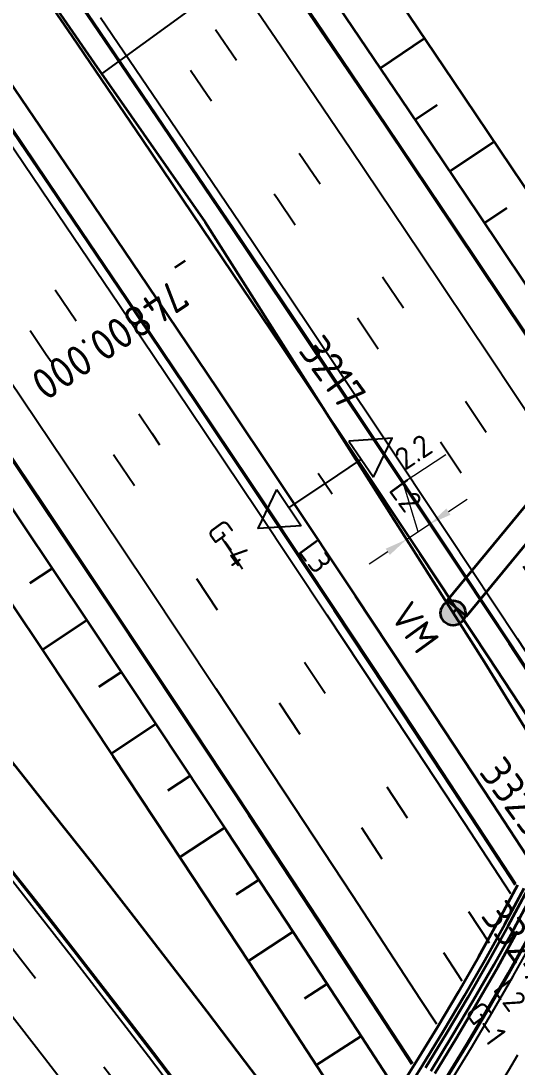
# Model space of a CAD drawing. Header units: metres. Extents: x 134219 to 139080, y 438661 to 444352.
# Drawn here: x 135585.9 to 135625.7, y 442840.6 to 442924.6 of the extents above; entities that cross this region are included whole.
import ezdxf

# ---------------------------------------------------------------- set-up
doc = ezdxf.new("R2010")
doc.units = ezdxf.units.M
doc.linetypes.add('13strp', pattern=[4, 1, -3])
doc.linetypes.add('39strp', pattern=[12, 3, -9])
doc.layers.get('DEFPOINTS').update_dxf_attribs({"color": 193})
for name, color, linetype, lineweight in [('N-WE-KL-ET_LS_HULPSTUK_MOF-G', 10, 'Continuous', 35), ('N-WE-KL-ET_LS_OV_ARMATUUR-S', 7, 'Continuous', 25), ('N-WE-KL-ET_LS_OV_ARMATUUR-T18', 1, 'Continuous', 25), ('N-WE-KL-ET_LS_OV_KABEL-G', 10, 'KL-LS-OV-N', 35), ('N-WE-KL-ET_LS_OV_KABEL-M', 7, 'Continuous', 18), ('N-WE-KL-ET_LS_OV_KABEL-T25', 7, 'Continuous', 25), ('N-WE-KL-ET_LS_OV_MANTELBUIS-G', 10, 'Continuous', 35), ('Utd-geleiderail-nw', 8, 'glm a2ee v014$0$f2m40080', 35), ('Utd-ondergr-nw', 8, '13strp', 35)]:
    doc.layers.add(name, color=color, linetype=linetype, lineweight=lineweight)
doc.layers.add('N-WE-KL-ET_LS_OV_ARMATUUR-T25', color=2, linetype='Continuous')
doc.layers.add('Utd-weg-nw', color=8, linetype='Continuous')
doc.styles.add('alm a2ee v011$0$rtw_iso', font='NLCS-ISO.ttf')
doc.styles.add('ISO18', font='NLCS-ISO.ttf')
doc.styles.add('ISO25', font='NLCS-ISO.ttf')
doc.styles.add('NLCS-ISO', font='NLCS-ISO.ttf')
doc.styles.add('NLCS_18', font='NLCS-ISO.ttf', dxfattribs={"height": 1.8})
doc.linetypes.add('glm a2ee v014$0$f2m40080', pattern='A,2,-1,[160,RTW.shx,S=0.5,R=0,X=0,Y=0],-1', length=4)
doc.linetypes.add('KL-LS-OV-N', pattern='A,4,-1,[103,NLCS.SHX,S=0.75,R=0,X=0,Y=0],-1,4,-1.5,["0V",Standard,S=1,R=0,X=0,Y=-0.5],-3', length=14.5)
doc.dimstyles.new('NLCS_t18_pijl_Dimension_l3_h1', dxfattribs={"dimtxt": 1.8, "dimasz": 1.8, "dimexe": 2, "dimexo": 2, "dimgap": 0.7, "dimtad": 1, "dimdec": 1, "dimzin": 0, "dimdsep": 46, "dimtxsty": 'NLCS_18', "dimcen": 2.5, "dimdle": 2, "dimclrd": 256, "dimclre": 256, "dimclrt": 256, "dimadec": 1, "dimazin": 0, "dimtfac": 1, "dimtdec": 1, "dimtofl": 0, "dimtmove": 1, "dimatfit": 0, "dimfxl": 0, "dimtolj": 1, "dimtzin": 0, "dimlwd": 18, "dimlwe": 18, "dimarcsym": 0})

# ---------------------------------------------------------------- blocks, each defined once
blk = doc.blocks.new('SKL-ET_OV_ARMATUUR_SPECIAAL_1x70W-SO (1)')
blk.add_hatch(color=256).paths.add_polyline_path([(-2.5, -2), (2.5, -2), (0, 0)])
for p, q in [((-2.5, 0), (-2.5, -2)), ((2.5, 0), (-2.5, 0)), ((-2.5, -2), (0, 0)), ((0, 0), (2.5, -2)), ((2.5, -2), (2.5, 0)), ((-2.5, -2), (2.5, -2))]:
    blk.add_line(p, q)
at = {"layer": 'N-WE-KL-ET_LS_OV_ARMATUUR-T18', "style": 'NLCS-ISO', "flags": 1}
for tag, p in [('TYPE_ARMATUUR', (0, -8.681)), ('VERMOGEN_LAMP', (0, -12.465)), ('SPIEGELSTAND', (0, -16.25)), ('POSITIE_ARMATUUR', (0, -20.034)), ('KABELAANSLUITNG', (0, -23.819)), ('VOEDINGSPUNT', (0, -31.388))]:
    blk.add_attdef(tag, p, '', height=1.8, dxfattribs=at)
at = {"layer": 'N-WE-KL-ET_LS_OV_ARMATUUR-T18', "style": 'NLCS-ISO'}
for tag, p in [('FASE-AANSLUITING', (0, -27.603)), ('GROEPSNUMMER', (0, -35.172))]:
    blk.add_attdef(tag, p, '', height=1.8, dxfattribs=at)
at = {"layer": 'N-WE-KL-ET_LS_OV_ARMATUUR-T25', "style": 'NLCS-ISO'}
for tag, p, height in [('MASTNUMMER', (0, 6.36), 2.5), ('TYPE_SYMBOOL', (0, 2.575), 2.25)]:
    blk.add_attdef(tag, p, '', height=height, dxfattribs=at)
blk = doc.blocks.new('SKL-ET_OV_ARMATUUR_HD_NATRIUM_2x250W-SO (1)')
for points in [[(-3.493, -1.757), (-6.493, 0), (-3.493, 1.757)], [(-3.493, 1.757), (-3.493, -1.757)], [(3.493, -1.757), (6.493, 0), (3.493, 1.757)], [(3.493, 1.757), (3.493, -1.757)], [(0, 1), (0, -1)], [(-3.493, 0), (0, 0)], [(3.493, 0), (0, 0)]]:
    blk.add_lwpolyline(points)
at = {"layer": 'N-WE-KL-ET_LS_OV_ARMATUUR-T18', "style": 'NLCS-ISO', "flags": 1}
for tag, p in [('TYPE_ARMATUUR', (3.075, -6.821)), ('VERMOGEN_LAMP', (3.075, -10.606)), ('SPIEGELSTAND', (3.075, -14.39)), ('HOOGTE_LICHTMAST', (3.075, -18.175)), ('UITLEGGERHOEK', (3.075, -21.959)), ('TYPE_LICHTMAST', (3.075, -25.744)), ('BOTSVRIENDELIJK', (3.075, -29.528)), ('POSITIE_LICHTMAST', (3.075, -33.313)), ('KABELAANSLUITNG', (3.075, -37.097)), ('VOEDINGSPUNT', (3.075, -48.451))]:
    blk.add_attdef(tag, p, '', height=1.8, dxfattribs=at)
at = {"layer": 'N-WE-KL-ET_LS_OV_ARMATUUR-T18', "style": 'NLCS-ISO'}
for tag, p in [('FASE-AANSLUITING_1', (3.075, -40.882)), ('FASE-AANSLUITING_2', (3.075, -44.666)), ('GROEPSNUMMER', (3.075, -52.235))]:
    blk.add_attdef(tag, p, '', height=1.8, dxfattribs=at)
at = {"layer": 'N-WE-KL-ET_LS_OV_ARMATUUR-T25', "style": 'NLCS-ISO'}
for tag, p in [('MASTNUMMER', (3.075, 7.391)), ('TYPE_SYMBOOL', (3.075, 3.606))]:
    blk.add_attdef(tag, p, '', height=2.5, dxfattribs=at)
blk = doc.blocks.new('SKL-ET_OV_ARMATUUR_HD_NATRIUM_1x250W-SO (3)')
for p, q in [((6.493, 0), (3.493, 1.757)), ((3.493, -1.757), (6.493, 0))]:
    blk.add_line(p, q)
for points in [[(3.493, 1.757), (3.493, -1.757)], [(0, 1), (0, -1)], [(3.493, 0), (0, 0)]]:
    blk.add_lwpolyline(points)
at = {"layer": 'N-WE-KL-ET_LS_OV_ARMATUUR-T18', "style": 'ISO18', "flags": 1}
for tag, p in [('TYPE_ARMATUUR', (3.075, -6.821)), ('VERMOGEN_LAMP', (3.075, -10.606)), ('SPIEGELSTAND', (3.075, -14.39)), ('HOOGTE_LICHTMAST', (3.075, -18.175)), ('UITLEGGERHOEK', (3.075, -21.959)), ('TYPE_LICHTMAST', (3.075, -25.744)), ('BOTSVRIENDELIJK', (3.075, -29.528)), ('POSITIE_LICHTMAST', (3.075, -33.313)), ('KABELAANSLUITNG', (3.075, -37.097)), ('VOEDINGSPUNT', (3.075, -44.666))]:
    blk.add_attdef(tag, p, '', height=1.8, dxfattribs=at)
at = {"layer": 'N-WE-KL-ET_LS_OV_ARMATUUR-T18', "style": 'ISO18'}
for tag, p in [('FASE-AANSLUITING_1', (3.075, -40.882)), ('GROEPSNUMMER', (3.075, -48.451))]:
    blk.add_attdef(tag, p, '', height=1.8, dxfattribs=at)
at = {"layer": 'N-WE-KL-ET_LS_OV_ARMATUUR-T25', "style": 'ISO25'}
for tag, p in [('MASTNUMMER', (3.075, 7.391)), ('TYPE_SYMBOOL', (3.075, 3.606))]:
    blk.add_attdef(tag, p, '', height=2.5, dxfattribs=at)
blk = doc.blocks.new('SKL-ET_HULP_MOF_VERBINDINGSMOF-SO')
at = {"ltscale": 10}
h = blk.add_hatch(color=256, dxfattribs=at)
edge = h.paths.add_edge_path()
edge.add_arc((0, 0), 1, 0, 360)
blk.add_circle((0, 0), 1)
at = {"layer": 'N-WE-KL-ET_LS_OV_ARMATUUR-T18', "style": 'ISO18', "flags": 1}
for tag, p in [('OMSCHRIJVING_LEGENDA', (0, -8.431)), ('LOCATIE', (0, -12.215)), ('MASTNUMMER', (0, -16)), ('VAN', (0, -19.784)), ('NAAR', (0, -23.569)), ('VOEDINGSPUNT', (0, -27.353)), ('GROEPSNUMMER', (0, -31.138)), ('OVERIGE_OPMERKING(EN)_1', (0, -34.922)), ('OVERIGE_OPMERKING(EN)_2', (0, -38.707))]:
    blk.add_attdef(tag, p, '', height=1.8, dxfattribs=at)
at = {"layer": 'N-WE-KL-ET_LS_OV_ARMATUUR-T25', "style": 'ISO25'}
blk.add_attdef('SOORT_MOF', (0, 2.715), '', height=2.25, dxfattribs=at)
blk = doc.blocks.new('*D459')
at = {"layer": 'DEFPOINTS', "color": 0, "transparency": 16777216}
for p in [(135618.708, 442884.211), (135618.708, 442884.211), (135616.836, 442882.97)]:
    blk.add_point(p, dxfattribs=at)
at = {"layer": 'N-WE-KL-ET_LS_OV_KABEL-M', "linetype": 'Continuous', "lineweight": 18, "transparency": 16777216}
for p, q in [((135616.577, 442887.537), (135619.994, 442889.803)), ((135617.772, 442883.59), (135616.577, 442887.537)), ((135620.208, 442885.205), (135621.708, 442886.2)), ((135616.836, 442882.97), (135618.708, 442884.211)), ((135615.336, 442881.975), (135613.836, 442880.98))]:
    blk.add_line(p, q, dxfattribs=at)
at = {"layer": 'N-WE-KL-ET_LS_OV_KABEL-M', "lineweight": 18, "transparency": 16777216}
for p, q in [((135618.708, 442884.211), (135617.603, 442885.877)), ((135616.836, 442882.97), (135615.731, 442884.636))]:
    blk.add_line(p, q, dxfattribs=at)
at = {"layer": 'N-WE-KL-ET_LS_OV_KABEL-M', "transparency": 16777216}
for points in [[(135620.042, 442885.455), (135620.374, 442884.955), (135618.708, 442884.211)], [(135615.17, 442882.225), (135615.502, 442881.725), (135616.836, 442882.97)]]:
    blk.add_solid(points, dxfattribs=at)
at = {"layer": 'N-WE-KL-ET_LS_OV_KABEL-M', "transparency": 16777216, "insert": (135617.401, 442890.003), "char_height": 1.8, "attachment_point": 5, "rotation": 33.54884, "style": 'NLCS_18'}
blk.add_mtext('\\A1;2.2', dxfattribs=at)

msp = doc.modelspace()

# ---------------------------------------------------------------- linework, layer by layer
at = {"layer": 'N-WE-KL-ET_LS_OV_KABEL-G', "elevation": 1.814, "flags": 128}
msp.add_lwpolyline([(135028.791, 443628.212), (135029.429, 443628.499), (135031.215, 443626.78), (135031.77, 443626.036), (135031.717, 443624.461), (135052.283, 443604.284), (135079.826, 443576.697), (135079.681, 443576.86), (135107.02, 443546.266), (135128.475, 443521.399), (135135.828, 443512.885), (135160.14, 443483.986), (135177.303, 443462.483), (135198.671, 443435.935), (135200.352, 443433.581), (135206.963, 443425.677), (135215.588, 443414.756), (135229.59, 443396.504), (135246.512, 443374.993), (135246.49, 443375.006), (135294.884, 443312.895), (135333.287, 443263.089), (135371.731, 443213.181), (135406.65, 443167.972), (135427.92, 443140.404), (135453.984, 443108.378), (135454.935, 443105.985), (135457.196, 443102.601), (135480.28, 443072.391), (135496.144, 443052.166), (135531.445, 443005.868), (135550.731, 442980.132), (135566.747, 442957.086), (135582.351, 442934.835), (135591.75, 442921.241), (135600.66, 442908.466), (135623.1, 442873.097), (135810.94, 442567.72), (135811.574, 442566.242), (135890.003, 442440.492), (135917.509, 442397.788), (135918.361, 442396.368), (135921.308, 442391.573), (135924.118, 442387.088), (135993.388, 442276.103), (135998.088, 442268.147), (136009.985, 442249.338), (136029.664, 442217.436), (136035.64, 442207.918), (136051.526, 442183.815), (136063.882, 442163.962), (136083.422, 442134.873), (136087.677, 442128.392), (136098.452, 442110.211), (136094.165, 442107.281)], dxfattribs=at)
at = {"layer": 'N-WE-KL-ET_LS_OV_KABEL-G', "flags": 128}
msp.add_lwpolyline([(135620.582, 442877.065), (135620.88, 442877.426)], dxfattribs=at)
at = {"layer": 'N-WE-KL-ET_LS_OV_KABEL-T25'}
msp.add_line((135625.376, 442944.449), (135592.343, 442920.391), dxfattribs=at)
at = {"layer": 'N-WE-KL-ET_LS_OV_MANTELBUIS-G', "linetype": 'Continuous'}
msp.add_lwpolyline([(135633.607, 442891.287), (135632.064, 442892.56), (135620.108, 442878.063), (135621.651, 442876.79)], close=True, dxfattribs=at)
at = {"layer": 'Utd-geleiderail-nw', "linetype": 'Continuous', "flags": 128}
for points in [[(135584.337, 442931.64), (135589.982, 442923.377), (135595.607, 442915.099), (135601.212, 442906.808), (135606.795, 442898.503), (135612.358, 442890.183), (135617.9, 442881.85), (135623.421, 442873.503), (135628.921, 442865.142), (135634.401, 442856.768), (135639.859, 442848.38), (135645.296, 442839.978), (135650.713, 442831.563), (135656.108, 442823.134), (135657.013, 442821.712), (135661.482, 442814.691), (135666.835, 442806.236), (135672.167, 442797.766), (135677.478, 442789.284), (135682.733, 442780.844), (135682.767, 442780.788), (135688.042, 442772.293)], [(135579.222, 442928.136), (135584.859, 442919.885), (135590.475, 442911.621), (135596.071, 442903.342), (135601.646, 442895.05), (135607.2, 442886.743), (135612.733, 442878.423), (135618.246, 442870.089), (135623.737, 442861.741), (135629.208, 442853.38), (135634.658, 442845.005), (135640.087, 442836.616), (135645.495, 442828.213), (135650.882, 442819.798), (135651.782, 442818.383), (135656.248, 442811.368), (135661.593, 442802.926), (135666.916, 442794.47), (135672.219, 442786.001), (135677.468, 442777.57), (135677.5, 442777.518), (135682.775, 442769.022), (135688.05, 442760.527)], [(135618.796, 442840.243), (135620.518, 442843.061), (135622.201, 442845.903), (135623.845, 442848.767), (135625.449, 442851.655), (135627.012, 442854.564)]]:
    msp.add_lwpolyline(points, dxfattribs=at)
at = {"layer": 'Utd-ondergr-nw', "color": 7, "linetype": 'Continuous'}
msp.add_line((135599.056, 442905.355), (135598.227, 442904.796), dxfattribs=at)
at = {"layer": 'Utd-ondergr-nw', "linetype": 'Continuous', "flags": 128}
for points in [[(135603.866, 442932.837), (135609.514, 442924.525), (135615.142, 442916.198), (135620.749, 442907.858), (135626.335, 442899.504), (135631.9, 442891.136), (135637.445, 442882.754), (135637.762, 442882.272)], [(135603.924, 442932.876), (135609.572, 442924.564), (135615.2, 442916.238), (135620.807, 442907.897), (135626.393, 442899.543), (135631.959, 442891.175), (135637.503, 442882.792), (135637.792, 442882.353)], [(135585.97, 442932.759), (135591.619, 442924.492), (135597.246, 442916.21), (135602.853, 442907.915), (135608.44, 442899.605), (135614.005, 442891.282), (135619.55, 442882.944), (135625.074, 442874.593), (135630.577, 442866.228), (135630.835, 442865.834)], [(135586.028, 442932.798), (135591.676, 442924.531), (135597.304, 442916.249), (135602.912, 442907.954), (135608.498, 442899.644), (135614.064, 442891.321), (135619.608, 442882.983), (135625.132, 442874.632), (135630.635, 442866.267), (135630.87, 442865.908)], [(135548.689, 442931.302), (135554.334, 442923.127), (135559.959, 442914.939), (135565.563, 442906.737), (135571.146, 442898.521), (135576.709, 442890.291), (135582.251, 442882.047), (135587.773, 442873.789), (135593.274, 442865.517), (135598.754, 442857.232), (135604.214, 442848.933), (135609.653, 442840.62), (135613.427, 442834.82)], [(135614.936, 442928.199), (135620.573, 442919.86), (135626.189, 442911.506), (135631.785, 442903.138), (135637.359, 442894.756), (135640.521, 442889.976)], [(135577.531, 442926.977), (135583.165, 442918.731), (135588.778, 442910.471), (135594.371, 442902.196), (135599.943, 442893.908), (135605.494, 442885.606), (135611.025, 442877.29), (135616.534, 442868.96), (135622.023, 442860.617), (135625.556, 442855.217)], [(135577.588, 442927.017), (135583.222, 442918.77), (135588.836, 442910.51), (135594.429, 442902.236), (135600.001, 442893.947), (135605.552, 442885.645), (135611.083, 442877.329), (135616.593, 442868.999), (135622.082, 442860.655), (135625.594, 442855.288)], [(135559.671, 442926.803), (135565.304, 442918.602), (135570.918, 442910.386), (135576.51, 442902.156), (135582.082, 442893.913), (135587.634, 442885.655), (135593.164, 442877.384), (135598.674, 442869.099), (135604.164, 442860.8), (135609.632, 442852.487), (135615.08, 442844.161), (135617.27, 442840.795)], [(135559.728, 442926.843), (135565.362, 442918.641), (135570.975, 442910.425), (135576.568, 442902.196), (135582.14, 442893.952), (135587.692, 442885.694), (135593.223, 442877.423), (135598.733, 442869.137), (135604.222, 442860.838), (135609.691, 442852.526), (135615.138, 442844.199), (135617.311, 442840.861)], [(135525.016, 442925.341), (135528.477, 442921.728), (135531.917, 442918.096), (135535.337, 442914.445), (135538.737, 442910.775), (135542.117, 442907.087), (135545.475, 442903.379), (135548.814, 442899.653), (135552.131, 442895.908), (135555.428, 442892.145), (135558.703, 442888.364), (135561.958, 442884.564), (135565.191, 442880.747), (135568.403, 442876.912), (135572.094, 442872.451), (135574.764, 442869.188), (135577.912, 442865.3), (135581.041, 442861.397), (135584.151, 442857.479), (135587.244, 442853.548), (135590.32, 442849.603), (135593.38, 442845.647), (135596.426, 442841.679), (135599.458, 442837.702)], [(135525.067, 442925.39), (135528.528, 442921.777), (135531.968, 442918.144), (135535.389, 442914.493), (135538.789, 442910.823), (135542.168, 442907.134), (135545.527, 442903.426), (135548.866, 442899.699), (135552.184, 442895.954), (135555.48, 442892.191), (135558.756, 442888.41), (135562.011, 442884.61), (135565.245, 442880.792), (135568.457, 442876.956), (135572.148, 442872.495), (135574.818, 442869.232), (135577.967, 442865.344), (135581.096, 442861.441), (135584.206, 442857.523), (135587.299, 442853.591), (135590.375, 442849.646), (135593.435, 442845.689), (135596.481, 442841.722), (135599.514, 442837.744)], [(135532.459, 442925.522), (135535.921, 442921.868), (135539.362, 442918.194), (135542.782, 442914.502), (135546.182, 442910.79), (135549.562, 442907.06), (135552.92, 442903.311), (135556.258, 442899.544), (135559.575, 442895.758), (135562.87, 442891.953), (135566.145, 442888.131), (135569.398, 442884.29), (135572.63, 442880.431), (135576.343, 442875.943), (135579.028, 442872.661), (135582.195, 442868.751), (135585.341, 442864.827), (135588.467, 442860.889), (135591.574, 442856.939), (135594.664, 442852.977), (135597.737, 442849.004), (135600.794, 442845.021), (135603.837, 442841.029), (135606.867, 442837.029)], [(135557.875, 442925.567), (135563.506, 442917.369), (135569.116, 442909.158), (135574.706, 442900.933), (135580.275, 442892.694), (135585.823, 442884.441), (135591.351, 442876.174), (135596.858, 442867.894), (135602.344, 442859.599), (135607.809, 442851.291), (135613.254, 442842.97), (135615.991, 442838.763)], [(135611.377, 442925.787), (135617.008, 442917.456), (135622.618, 442909.111), (135628.207, 442900.752), (135633.776, 442892.38), (135638.732, 442884.887)], [(135618.293, 442923.234), (135614.729, 442920.827)], [(135619.311, 442917.884), (135617.528, 442916.683)], [(135623.886, 442914.932), (135620.317, 442912.534)], [(135624.891, 442909.58), (135623.105, 442908.383)], [(135586.575, 442879.448), (135588.362, 442880.644)], [(135587.567, 442874.097), (135591.144, 442876.483)], [(135592.127, 442871.125), (135593.917, 442872.315)], [(135593.105, 442865.771), (135596.689, 442868.148)], [(135597.658, 442862.787), (135599.451, 442863.973)], [(135598.623, 442857.43), (135602.212, 442859.798)], [(135603.168, 442854.435), (135604.964, 442855.617)], [(135615.868, 442838.196), (135617.619, 442840.974), (135619.332, 442843.775), (135621.005, 442846.6), (135622.639, 442849.448), (135624.233, 442852.319), (135625.788, 442855.211)], [(135616.348, 442837.889), (135618.103, 442840.673), (135619.82, 442843.481), (135621.497, 442846.313), (135623.135, 442849.168), (135624.734, 442852.046), (135626.292, 442854.945)], [(135618.358, 442840.515), (135620.077, 442843.327), (135621.757, 442846.162), (135623.397, 442849.021), (135624.997, 442851.902), (135626.557, 442854.805)], [(135604.119, 442849.076), (135607.715, 442851.435)], [(135619.106, 442840.051), (135620.831, 442842.873), (135622.517, 442845.719), (135624.163, 442848.588), (135625.769, 442851.48)], [(135619.926, 442839.542), (135621.658, 442842.375), (135623.351, 442845.233), (135625.003, 442848.114), (135626.616, 442851.017)], [(135619.985, 442839.505), (135621.718, 442842.339), (135623.411, 442845.198), (135625.064, 442848.079), (135626.677, 442850.983)], [(135608.656, 442846.07), (135610.455, 442847.247)], [(135609.595, 442840.709), (135613.196, 442843.059)]]:
    msp.add_lwpolyline(points, dxfattribs=at)
at = {"layer": 'Utd-weg-nw', "linetype": '39strp', "flags": 128}
for points in [[(135460.794, 443118.345), (135462.781, 443115.768), (135468.887, 443107.808), (135474.974, 443099.833), (135481.04, 443091.843), (135487.087, 443083.837), (135493.113, 443075.817), (135499.12, 443067.781), (135505.106, 443059.731), (135511.072, 443051.665), (135517.018, 443043.585), (135522.944, 443035.489), (135528.85, 443027.379), (135534.735, 443019.254), (135540.6, 443011.115), (135546.444, 443002.961), (135552.268, 442994.792), (135558.072, 442986.609), (135563.855, 442978.411), (135569.618, 442970.199), (135575.36, 442961.972), (135581.082, 442953.731), (135586.782, 442945.476), (135592.463, 442937.207), (135598.122, 442928.923), (135603.761, 442920.625), (135609.379, 442912.314), (135614.977, 442903.988), (135620.553, 442895.648), (135626.109, 442887.294), (135631.643, 442878.927), (135634.624, 442874.395)], [(135458.855, 443115.128), (135460.007, 443113.635), (135466.108, 443105.682), (135472.189, 443097.713), (135478.25, 443089.73), (135484.291, 443081.731), (135490.313, 443073.718), (135496.314, 443065.689), (135502.295, 443057.646), (135508.256, 443049.587), (135514.197, 443041.514), (135520.117, 443033.425), (135526.018, 443025.322), (135531.898, 443017.205), (135537.757, 443009.072), (135543.597, 443000.925), (135549.416, 442992.764), (135555.215, 442984.588), (135560.993, 442976.397), (135566.75, 442968.192), (135572.487, 442959.972), (135578.204, 442951.739), (135583.9, 442943.491), (135589.575, 442935.229), (135595.23, 442926.952), (135600.864, 442918.662), (135606.477, 442910.357), (135612.069, 442902.039), (135617.641, 442893.706), (135623.192, 442885.36), (135628.722, 442877), (135632.969, 442870.543)], [(135448.377, 443097.743), (135451.098, 443094.197), (135457.15, 443086.266), (135463.183, 443078.32), (135469.196, 443070.359), (135475.188, 443062.383), (135481.161, 443054.393), (135487.114, 443046.387), (135493.047, 443038.366), (135498.96, 443030.331), (135504.853, 443022.281), (135510.725, 443014.216), (135516.577, 443006.137), (135518.913, 443002.901), (135519.496, 443002.091), (135522.41, 442998.043), (135528.222, 442989.934), (135534.013, 442981.811), (135539.784, 442973.673), (135545.535, 442965.521), (135551.266, 442957.355), (135556.976, 442949.174), (135562.666, 442940.979), (135568.335, 442932.77), (135573.983, 442924.547), (135579.611, 442916.31), (135585.219, 442908.058), (135590.805, 442899.793), (135596.371, 442891.514), (135601.917, 442883.22), (135607.441, 442874.913), (135612.945, 442866.593), (135618.428, 442858.258), (135623.89, 442849.91), (135629.331, 442841.548), (135634.752, 442833.172), (135640.151, 442824.783), (135645.529, 442816.381), (135650.887, 442807.965), (135656.223, 442799.536), (135661.538, 442791.093), (135666.832, 442782.638), (135672.072, 442774.222), (135672.105, 442774.168), (135677.38, 442765.673), (135682.655, 442757.177), (135687.93, 442748.682), (135693.205, 442740.186), (135698.48, 442731.69), (135703.755, 442723.195), (135709.03, 442714.699), (135714.305, 442706.204), (135719.58, 442697.708), (135724.855, 442689.213), (135730.13, 442680.717), (135735.405, 442672.221), (135740.68, 442663.726), (135745.955, 442655.23), (135751.229, 442646.735), (135756.504, 442638.239), (135761.779, 442629.743), (135767.054, 442621.248), (135772.329, 442612.752), (135777.604, 442604.257), (135782.879, 442595.761), (135788.154, 442587.265), (135793.429, 442578.77), (135798.704, 442570.274), (135803.979, 442561.779), (135809.254, 442553.283), (135814.529, 442544.787), (135819.804, 442536.292), (135825.079, 442527.796), (135830.353, 442519.301), (135835.628, 442510.805), (135840.903, 442502.31), (135846.178, 442493.814), (135851.453, 442485.318), (135855.13, 442479.397)], [(135446.436, 443094.523), (135448.318, 443092.07), (135454.365, 443084.146), (135460.393, 443076.207), (135466.4, 443068.253), (135472.388, 443060.284), (135478.355, 443052.301), (135484.303, 443044.302), (135490.231, 443036.289), (135496.138, 443028.26), (135502.026, 443020.217), (135507.893, 443012.159), (135513.74, 443004.087), (135516.074, 443000.854), (135516.656, 443000.045), (135519.567, 442996), (135525.374, 442987.899), (135531.161, 442979.783), (135536.927, 442971.652), (135542.673, 442963.507), (135548.398, 442955.348), (135554.103, 442947.175), (135559.788, 442938.987), (135565.452, 442930.785), (135571.096, 442922.569), (135576.719, 442914.339), (135582.321, 442906.095), (135587.903, 442897.837), (135593.464, 442889.565), (135599.005, 442881.279), (135604.524, 442872.979), (135610.023, 442864.665), (135615.502, 442856.338), (135620.959, 442847.997), (135621.287, 442847.494)], [(135405.092, 443025.194), (135406.213, 443024.361), (135410.595, 443021.071), (135414.183, 443018.357), (135418.15, 443015.335), (135422.105, 443012.297), (135426.046, 443009.243), (135429.972, 443006.172), (135433.882, 443003.082), (135437.776, 442999.973), (135440.178, 442998.038), (135445.512, 442993.693), (135449.353, 442990.52), (135453.177, 442987.327), (135456.983, 442984.112), (135460.771, 442980.876), (135464.541, 442977.62), (135468.293, 442974.342), (135472.027, 442971.044), (135475.742, 442967.724), (135479.439, 442964.385), (135483.117, 442961.024), (135486.776, 442957.644), (135490.417, 442954.243), (135494.038, 442950.822), (135496.552, 442948.425), (135497.641, 442947.381), (135501.224, 442943.92), (135501.565, 442943.589), (135504.788, 442940.439), (135508.333, 442936.938), (135511.858, 442933.418), (135515.364, 442929.878), (135518.85, 442926.318), (135522.316, 442922.74), (135525.762, 442919.142), (135529.188, 442915.525), (135532.594, 442911.889), (135535.979, 442908.235), (135539.345, 442904.561), (135542.689, 442900.869), (135546.014, 442897.158), (135549.317, 442893.429), (135552.6, 442889.682), (135555.862, 442885.916), (135559.103, 442882.133), (135562.323, 442878.331), (135565.522, 442874.512), (135569.197, 442870.07), (135571.856, 442866.82), (135574.992, 442862.948), (135578.11, 442859.059), (135581.209, 442855.155), (135584.291, 442851.236), (135587.358, 442847.303), (135590.409, 442843.358), (135593.447, 442839.401), (135596.472, 442835.433), (135599.485, 442831.455), (135602.487, 442827.467), (135605.437, 442823.529)], [(135595.361, 442800.745), (135596.915, 442802.444), (135599.164, 442804.961), (135601.379, 442807.51), (135603.558, 442810.089), (135605.7, 442812.699), (135607.807, 442815.337), (135609.876, 442818.005), (135611.909, 442820.701), (135613.903, 442823.426), (135615.86, 442826.177), (135617.778, 442828.956), (135619.657, 442831.761), (135621.498, 442834.591), (135623.298, 442837.448), (135625.059, 442840.328), (135626.78, 442843.233), (135628.46, 442846.162), (135630.1, 442849.113), (135631.698, 442852.088), (135633.255, 442855.084), (135634.77, 442858.101), (135636.243, 442861.139), (135636.965, 442862.67), (135637.401, 442863.605), (135637.674, 442864.197), (135639.062, 442867.275), (135640.407, 442870.372), (135641.709, 442873.487), (135642.968, 442876.62), (135644.183, 442879.77), (135645.354, 442882.937), (135646.481, 442886.12), (135647.563, 442889.318), (135648.602, 442892.531), (135649.595, 442895.758), (135650.544, 442898.998), (135651.447, 442902.251), (135652.305, 442905.517), (135653.118, 442908.794), (135653.885, 442912.082), (135654.607, 442915.38), (135654.756, 442916.091)]]:
    msp.add_lwpolyline(points, dxfattribs=at)
at = {"layer": 'Utd-weg-nw', "linetype": 'Continuous', "flags": 128}
for points in [[(135601.097, 442930.95), (135606.741, 442922.645), (135612.364, 442914.326), (135617.967, 442905.993), (135623.548, 442897.645), (135629.109, 442889.284), (135634.648, 442880.909), (135636.275, 442878.437)], [(135562.487, 442928.743), (135568.126, 442920.534), (135573.744, 442912.312), (135579.341, 442904.075), (135584.918, 442895.824), (135590.474, 442887.56), (135596.01, 442879.281), (135601.524, 442870.989), (135607.018, 442862.683), (135612.492, 442854.363), (135617.944, 442846.03), (135619.246, 442844.029)], [(135576.953, 442926.582), (135582.586, 442918.337), (135588.199, 442910.078), (135593.79, 442901.805), (135599.361, 442893.518), (135604.912, 442885.218), (135610.441, 442876.903), (135615.95, 442868.575), (135621.438, 442860.233), (135625.182, 442854.511)], [(135524.728, 442925.064), (135528.187, 442921.453), (135531.626, 442917.822), (135535.045, 442914.173), (135538.443, 442910.504), (135541.821, 442906.817), (135545.178, 442903.111), (135548.515, 442899.387), (135551.831, 442895.644), (135555.126, 442891.882), (135558.4, 442888.103), (135561.653, 442884.305), (135564.885, 442880.489), (135568.096, 442876.656), (135571.785, 442872.197), (135574.453, 442868.935), (135577.601, 442865.049), (135580.728, 442861.148), (135583.838, 442857.231), (135586.929, 442853.301), (135590.004, 442849.358), (135593.063, 442845.403), (135596.108, 442841.436), (135599.139, 442837.46)], [(135592.255, 442924.925), (135597.884, 442916.642), (135603.492, 442908.345), (135609.079, 442900.034), (135614.646, 442891.709), (135620.192, 442883.37), (135625.717, 442875.017), (135631.217, 442866.656)], [(135523.336, 442916.832), (135526.749, 442913.228), (135530.142, 442909.606), (135533.515, 442905.965), (135536.868, 442902.305), (135540.2, 442898.627), (135543.512, 442894.93), (135546.804, 442891.215), (135550.074, 442887.481), (135553.324, 442883.73), (135556.553, 442879.961), (135559.761, 442876.173), (135562.948, 442872.368), (135566.609, 442867.943), (135569.258, 442864.705), (135572.384, 442860.846), (135575.491, 442856.97), (135578.58, 442853.078), (135581.654, 442849.17), (135584.712, 442845.249), (135587.756, 442841.313), (135590.786, 442837.366)], [(135620.325, 442839.294), (135622.061, 442842.133), (135623.757, 442844.996), (135625.413, 442847.882), (135627.028, 442850.792)]]:
    msp.add_lwpolyline(points, dxfattribs=at)

# ---------------------------------------------------------------- block references
at = {"layer": 'N-WE-KL-ET_LS_HULPSTUK_MOF-G'}
ref = msp.add_blockref('SKL-ET_HULP_MOF_VERBINDINGSMOF-SO', (135620.582, 442877.065), dxfattribs=at)
ref.add_attrib('SOORT_MOF', 'VM', (135615.402, 442876.859), dxfattribs={"layer": 'N-WE-KL-ET_LS_OV_ARMATUUR-T25', "height": 2.25, "rotation": 306.066, "style": 'ISO25'})
at = {"layer": 'N-WE-KL-ET_LS_OV_ARMATUUR-S'}
ref = msp.add_blockref('SKL-ET_OV_ARMATUUR_HD_NATRIUM_2x250W-SO (1)', (135610.297, 442887.472, 1.909), dxfattribs=dict(at, rotation=33.95219822913511))
ref.add_attrib('MASTNUMMER', '3217', (135608.08, 442898.14, 1.909), dxfattribs={"layer": 'N-WE-KL-ET_LS_OV_ARMATUUR-T25', "height": 2.5, "rotation": 306.066, "style": 'ISO25'})
ref.add_attrib('FASE-AANSLUITING_1', 'L2', (135615.334, 442886.934, 1.909), dxfattribs={"layer": 'N-WE-KL-ET_LS_OV_ARMATUUR-T18', "height": 1.8, "rotation": 306.066, "style": 'ISO18'})
ref.add_attrib('FASE-AANSLUITING_2', 'L3', (135608.066, 442882.041, 1.909), dxfattribs={"layer": 'N-WE-KL-ET_LS_OV_ARMATUUR-T18', "height": 1.8, "rotation": 306.066, "style": 'ISO18'})
ref.add_attrib('GROEPSNUMMER', 'G-4', (135600.72, 442883.677, 1.909), dxfattribs={"layer": 'N-WE-KL-ET_LS_OV_ARMATUUR-T18', "height": 1.8, "rotation": 306.066, "style": 'ISO18'})
ref = msp.add_blockref('SKL-ET_OV_ARMATUUR_HD_NATRIUM_1x250W-SO (3)', (135638.126, 442845.352), dxfattribs=dict(at, rotation=151.8259477083778))
ref.add_attrib('MASTNUMMER', '3325', (135622.596, 442864.261), dxfattribs={"layer": 'N-WE-KL-ET_LS_OV_ARMATUUR-T25', "height": 2.5, "rotation": 306.066, "style": 'ISO25'})
ref.add_attrib('FASE-AANSLUITING_1', 'L3', (135633.09, 442851.353), dxfattribs={"layer": 'N-WE-KL-ET_LS_OV_ARMATUUR-T18', "height": 1.8, "rotation": 306.066, "style": 'ISO18'})
ref.add_attrib('GROEPSNUMMER', 'G-1', (135637.913, 442843.995, -2.91), dxfattribs={"layer": 'N-WE-KL-ET_LS_OV_ARMATUUR-T18', "height": 1.8, "rotation": 306.066, "style": 'ISO18'})
ref = msp.add_blockref('SKL-ET_OV_ARMATUUR_SPECIAAL_1x70W-SO (1)', (135629.021, 442850.019), dxfattribs=dict(at, xscale=-1, rotation=123.0415217221196))
ref.add_attrib('MASTNUMMER', '3324', (135622.732, 442852.714), dxfattribs={"layer": 'N-WE-KL-ET_LS_OV_ARMATUUR-T25', "height": 2.5, "rotation": 306.066, "style": 'ISO25'})
ref.add_attrib('FASE-AANSLUITING_1', 'L2', (135623.713, 442846.8), dxfattribs={"layer": 'N-WE-KL-ET_LS_OV_ARMATUUR-T18', "height": 1.8, "rotation": 306.066, "style": 'ISO18'})
ref.add_attrib('GROEPSNUMMER', 'G-1', (135621.468, 442844.945), dxfattribs={"layer": 'N-WE-KL-ET_LS_OV_ARMATUUR-T18', "height": 1.8, "rotation": 306.066, "style": 'ISO18'})

# ---------------------------------------------------------------- texts
at = {"layer": 'Utd-ondergr-nw', "color": 7, "style": 'alm a2ee v011$0$rtw_iso'}
msp.add_text('74800.000', height=2.5, rotation=213.98379, dxfattribs=at).set_placement((135598.161, 442903.998))

# ---------------------------------------------------------------- dimensions: what is measured, and where the dimension line sits
at = {"layer": 'N-WE-KL-ET_LS_OV_KABEL-M'}
dim = msp.add_aligned_dim(p1=(135616.836, 442882.97), p2=(135618.708, 442884.211), distance=0, dimstyle='NLCS_t18_pijl_Dimension_l3_h1', dxfattribs=at)
dim.commit()
dim.dimension.update_dxf_attribs({"geometry": '*D459', "text_midpoint": (135616.276, 442889.257)})

doc.saveas('drawing.dxf')
